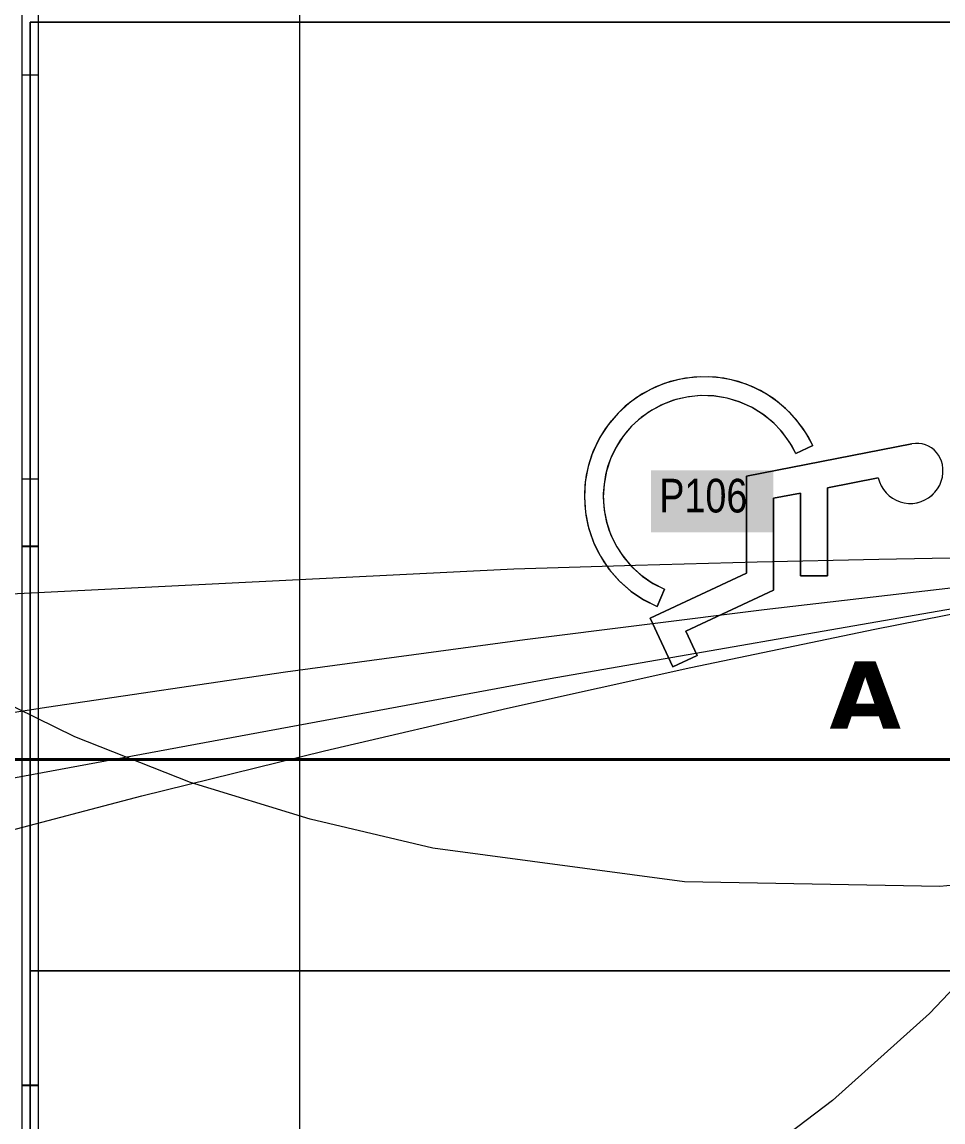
# Model space of a CAD drawing. Extents: x -1132 to 613, y -179 to 712.
# Drawn here: x -232.9 to -164.6, y 173.7 to 255.3 of the extents above; entities that cross this region are included whole.
import ezdxf
from ezdxf.lldxf.tags import DXFTag

# ---------------------------------------------------------------- set-up
doc = ezdxf.new("R2010")
doc.units = 0
doc.layers.get('0').update_dxf_attribs({"lineweight": 13})
for name, color, linetype, lineweight, true_color in [('A-____-MATC-OTLN', 7, 'Strichpunkt - Mittel', 40, 0x0080ff), ('EL01_WAN_Leitung_HLKS', 5, 'Continuous', 13, 0x0000ff), ('EL01_WAN_Leitung_Kraft', 1, 'Continuous', 13, 0xff0000), ('EL01_WAN_Leitung_Licht', 7, 'Continuous', 13, 0x0080ff), ('EL01_WAN_Leitung_Notbeleuchtung', 7, 'Continuous', 13, 0x009900), ('EL01_WAN_Leuchten', 7, 'Continuous', 13, 0x0080ff), ('S-GRID-____-IDEN', 7, 'Continuous', 9, 0x5555aa)]:
    doc.layers.add(name, color=color, linetype=linetype, lineweight=lineweight, true_color=true_color)
for name, color, linetype, lineweight in [('C-PRKG-____-IDEN', 7, 'Continuous', 5), ('C-PRKG-____-OTLN', 7, 'Continuous', 9), ('S-GRID-____-OTLN', 7, 'Continuous', 5)]:
    doc.layers.add(name, color=color, linetype=linetype, lineweight=lineweight)
doc.styles.get("Standard").update_dxf_attribs({"font": 'arial.ttf'})
tags = doc.linetypes.add('_Rasterlinie_', pattern=[0.375, 0.2, -0.05, 0.075, -0.05]).pattern_tags.tags
tags[10:11] = [DXFTag(74, 4), DXFTag(75, 0), DXFTag(340, '0'), DXFTag(46, 1.0), DXFTag(50, 0.0), DXFTag(44, 0.0), DXFTag(45, 0.0)]
tags[8:9] = [DXFTag(74, 4), DXFTag(75, 0), DXFTag(340, '0'), DXFTag(46, 1.0), DXFTag(50, 0.0), DXFTag(44, 0.0), DXFTag(45, 0.0)]
tags[6:7] = [DXFTag(74, 4), DXFTag(75, 0), DXFTag(340, '0'), DXFTag(46, 1.0), DXFTag(50, 0.0), DXFTag(44, 0.0), DXFTag(45, 0.0)]
tags[4:5] = [DXFTag(74, 4), DXFTag(75, 0), DXFTag(340, '0'), DXFTag(46, 1.0), DXFTag(50, 0.0), DXFTag(44, 0.0), DXFTag(45, 0.0)]
tags = doc.linetypes.add('Strichpunkt - Mittel', pattern=[0.35, 0.15, -0.1, 0, -0.1]).pattern_tags.tags
tags[10:11] = [DXFTag(74, 4), DXFTag(75, 0), DXFTag(340, '0'), DXFTag(46, 1.0), DXFTag(50, 0.0), DXFTag(44, 0.0), DXFTag(45, 0.0)]
tags[8:9] = [DXFTag(74, 4), DXFTag(75, 0), DXFTag(340, '0'), DXFTag(46, 1.0), DXFTag(50, 0.0), DXFTag(44, 0.0), DXFTag(45, 0.0)]
tags[6:7] = [DXFTag(74, 4), DXFTag(75, 0), DXFTag(340, '0'), DXFTag(46, 1.0), DXFTag(50, 0.0), DXFTag(44, 0.0), DXFTag(45, 0.0)]
tags[4:5] = [DXFTag(74, 4), DXFTag(75, 0), DXFTag(340, '0'), DXFTag(46, 1.0), DXFTag(50, 0.0), DXFTag(44, 0.0), DXFTag(45, 0.0)]

# ---------------------------------------------------------------- blocks, each defined once
blk = doc.blocks.new('Referenz-A0UJ359BXE', base_point=(-1140.157, -173.774))
at = {"layer": 'A-____-MATC-OTLN', "color": 0, "linetype": 'Strichpunkt - Mittel', "ltscale": 0.4}
blk.add_line((-1115.114, 200.564), (174.71, 200.564), dxfattribs=at)
at = {"layer": 'C-PRKG-____-IDEN', "color": 7, "linetype": 'Continuous', "ltscale": 0.13, "true_color": 0xffffff}
for points in [[(-186.244, 217.415), (-177.17, 217.415), (-186.244, 222.013)], [(-177.17, 217.415), (-186.244, 222.013), (-177.17, 222.013)]]:
    blk.add_solid(points, dxfattribs=at)
at = {"layer": 'C-PRKG-____-OTLN', "color": 0, "linetype": 'Continuous', "ltscale": 0.13}
for p, q in [((-232.287, 184.885), (-232.287, 255.271)), ((-132.287, 255.271), (-232.287, 255.271)), ((-132.287, 255.271), (-232.287, 255.271)), ((-232.287, 255.271), (-232.287, 184.885)), ((-232.287, 184.885), (-232.287, 255.271)), ((-232.287, 255.271), (-132.287, 255.271)), ((-232.287, 255.271), (-232.287, 255.271)), ((-184.803, 228.603), (-185.879, 228.209)), ((-184.175, 228.764), (-185.253, 228.457)), ((-183.685, 228.856), (-184.803, 228.603)), ((-183.067, 228.933), (-184.175, 228.764)), ((-182.544, 228.963), (-183.685, 228.856)), ((-181.946, 228.96), (-183.067, 228.933)), ((-181.399, 228.922), (-182.544, 228.963)), ((-180.831, 228.847), (-181.946, 228.96)), ((-180.269, 228.734), (-181.399, 228.922)), ((-179.739, 228.594), (-180.831, 228.847)), ((-179.172, 228.403), (-180.269, 228.734)), ((-178.687, 228.206), (-179.739, 228.594)), ((-186.895, 227.679), (-187.835, 227.023)), ((-186.284, 228.017), (-187.252, 227.451)), ((-185.879, 228.209), (-186.895, 227.679)), ((-185.253, 228.457), (-186.284, 228.017)), ((-178.127, 227.933), (-179.172, 228.403)), ((-177.693, 227.688), (-178.687, 228.206)), ((-177.151, 227.333), (-178.127, 227.933)), ((-176.771, 227.05), (-177.693, 227.688)), ((-187.835, 227.023), (-188.682, 226.252)), ((-187.252, 227.451), (-188.141, 226.768)), ((-185.313, 226.928), (-186.169, 226.482)), ((-184.563, 227.213), (-185.496, 226.845)), ((-184.407, 227.261), (-185.313, 226.928)), ((-183.589, 227.453), (-184.563, 227.213)), ((-183.465, 227.473), (-184.407, 227.261)), ((-182.592, 227.561), (-183.589, 227.453)), ((-182.504, 227.564), (-183.465, 227.473)), ((-181.589, 227.535), (-182.592, 227.561)), ((-181.539, 227.529), (-182.504, 227.564)), ((-180.599, 227.374), (-181.589, 227.535)), ((-180.587, 227.371), (-181.539, 227.529)), ((-179.639, 227.084), (-180.599, 227.374)), ((-179.662, 227.092), (-180.587, 227.371)), ((-178.782, 226.696), (-179.662, 227.092)), ((-178.726, 226.667), (-179.639, 227.084)), ((-176.26, 226.612), (-177.151, 227.333)), ((-175.938, 226.3), (-176.771, 227.05)), ((-188.682, 226.252), (-189.423, 225.379)), ((-188.682, 226.253), (-189.178, 225.694)), ((-188.141, 226.768), (-188.682, 226.253)), ((-186.371, 226.356), (-187.173, 225.754)), ((-186.169, 226.482), (-186.961, 225.93)), ((-185.496, 226.845), (-186.371, 226.356)), ((-177.959, 226.191), (-178.782, 226.696)), ((-177.878, 226.132), (-178.726, 226.667)), ((-177.209, 225.583), (-177.959, 226.191)), ((-177.108, 225.489), (-177.878, 226.132)), ((-175.469, 225.783), (-176.26, 226.612)), ((-175.437, 225.745), (-175.937, 226.3)), ((-189.423, 225.379), (-190.046, 224.417)), ((-189.179, 225.693), (-189.626, 225.095)), ((-187.675, 225.28), (-188.3, 224.544)), ((-187.675, 225.28), (-188.131, 224.763)), ((-186.961, 225.93), (-187.675, 225.28)), ((-187.174, 225.754), (-187.675, 225.28)), ((-176.543, 224.885), (-177.209, 225.583)), ((-176.632, 224.99), (-177.108, 225.489)), ((-174.792, 224.859), (-175.469, 225.783)), ((-174.985, 225.15), (-175.437, 225.745)), ((-190.046, 224.417), (-190.54, 223.383)), ((-190.022, 224.46), (-190.363, 223.795)), ((-189.626, 225.095), (-190.022, 224.461)), ((-188.3, 224.544), (-188.824, 223.734)), ((-188.131, 224.762), (-188.537, 224.205)), ((-176.204, 224.449), (-176.632, 224.99)), ((-175.972, 224.106), (-176.543, 224.885)), ((-175.828, 223.871), (-176.204, 224.449)), ((-174.585, 224.518), (-174.985, 225.149)), ((-174.239, 223.855), (-174.792, 224.859)), ((-174.239, 223.856), (-174.585, 224.518)), ((-190.363, 223.795), (-190.646, 223.104)), ((-188.824, 223.734), (-189.24, 222.863)), ((-188.891, 223.613), (-189.188, 222.99)), ((-188.537, 224.205), (-188.89, 223.613)), ((-166.88, 223.975), (-179.15, 221.59)), ((-179.15, 221.59), (-166.88, 223.975)), ((-175.506, 223.26), (-175.972, 224.106)), ((-175.506, 223.261), (-175.828, 223.871)), ((-174.239, 223.856), (-175.506, 223.261)), ((-175.506, 223.26), (-174.239, 223.855)), ((-174.239, 223.856), (-174.239, 223.855)), ((-166.63, 224.007), (-166.88, 223.975)), ((-166.63, 224.006), (-166.88, 223.975)), ((-166.379, 224.006), (-166.63, 224.007)), ((-166.379, 224.005), (-166.63, 224.006)), ((-166.129, 223.972), (-166.379, 224.006)), ((-166.129, 223.971), (-166.379, 224.005)), ((-165.886, 223.905), (-166.129, 223.972)), ((-165.886, 223.905), (-166.129, 223.971)), ((-165.654, 223.808), (-165.886, 223.905)), ((-165.654, 223.808), (-165.886, 223.905)), ((-165.437, 223.681), (-165.654, 223.808)), ((-165.437, 223.681), (-165.654, 223.808)), ((-165.238, 223.527), (-165.437, 223.681)), ((-165.238, 223.527), (-165.437, 223.681)), ((-190.54, 223.383), (-190.896, 222.294)), ((-190.646, 223.104), (-190.871, 222.391)), ((-189.24, 222.863), (-189.541, 221.945)), ((-189.188, 222.99), (-189.426, 222.343)), ((-175.506, 223.261), (-175.506, 223.26)), ((-165.06, 223.348), (-165.238, 223.527)), ((-165.06, 223.349), (-165.238, 223.527)), ((-164.908, 223.148), (-165.06, 223.348)), ((-164.908, 223.148), (-165.06, 223.348)), ((-164.783, 222.929), (-164.908, 223.148)), ((-164.783, 222.93), (-164.908, 223.148)), ((-164.688, 222.696), (-164.783, 222.929)), ((-164.688, 222.697), (-164.783, 222.929)), ((-190.896, 222.294), (-191.11, 221.169)), ((-190.871, 222.391), (-191.035, 221.662)), ((-189.427, 222.343), (-189.605, 221.677)), ((-164.624, 222.453), (-164.688, 222.697)), ((-164.624, 222.453), (-164.688, 222.696)), ((-164.584, 222.141), (-164.624, 222.453)), ((-164.584, 222.141), (-164.624, 222.453)), ((-164.585, 221.826), (-164.584, 222.141)), ((-164.585, 221.826), (-164.584, 222.141)), ((-191.11, 221.169), (-191.177, 220.025)), ((-191.035, 221.661), (-191.137, 220.921)), ((-189.541, 221.945), (-189.721, 220.997)), ((-189.605, 221.677), (-189.721, 220.997)), ((-179.15, 221.59), (-179.15, 214.391)), ((-179.15, 214.392), (-179.15, 221.59)), ((-179.15, 221.59), (-179.15, 221.59)), ((-169.381, 221.452), (-173.15, 220.719)), ((-173.15, 220.719), (-169.381, 221.451)), ((-169.381, 221.452), (-169.381, 221.451)), ((-169.381, 221.451), (-169.292, 221.15)), ((-169.381, 221.451), (-169.292, 221.15)), ((-169.292, 221.15), (-169.164, 220.862)), ((-169.292, 221.15), (-169.164, 220.862)), ((-164.828, 220.919), (-164.707, 221.21)), ((-164.828, 220.919), (-164.708, 221.21)), ((-164.707, 221.21), (-164.626, 221.514)), ((-164.707, 221.21), (-164.626, 221.514)), ((-164.626, 221.514), (-164.585, 221.826)), ((-164.626, 221.514), (-164.585, 221.826)), ((-191.137, 220.921), (-191.177, 220.175)), ((-189.721, 220.997), (-189.777, 220.033)), ((-189.721, 220.997), (-189.774, 220.309)), ((-175.15, 220.331), (-177.15, 219.942)), ((-177.15, 219.942), (-175.15, 220.33)), ((-175.15, 220.331), (-175.15, 220.33)), ((-175.15, 220.33), (-175.15, 214.198)), ((-175.15, 214.198), (-175.15, 220.33)), ((-173.15, 214.198), (-173.15, 220.719)), ((-173.15, 220.719), (-173.15, 214.198)), ((-173.15, 220.719), (-173.15, 220.719)), ((-169.164, 220.862), (-169.001, 220.593)), ((-169.164, 220.862), (-169, 220.593)), ((-169.001, 220.593), (-168.803, 220.347)), ((-169, 220.593), (-168.803, 220.348)), ((-168.803, 220.348), (-168.576, 220.13)), ((-168.803, 220.347), (-168.576, 220.129)), ((-165.397, 220.171), (-165.175, 220.395)), ((-165.396, 220.171), (-165.175, 220.395)), ((-165.175, 220.395), (-164.984, 220.646)), ((-165.175, 220.395), (-164.984, 220.645)), ((-164.984, 220.646), (-164.828, 220.919)), ((-164.984, 220.646), (-164.828, 220.919)), ((-191.177, 220.175), (-191.153, 219.428)), ((-191.177, 220.078), (-191.177, 220.078)), ((-191.177, 220.025), (-191.096, 218.882)), ((-189.777, 220.033), (-189.709, 219.07)), ((-189.774, 220.309), (-189.763, 219.62)), ((-189.763, 219.62), (-189.689, 218.934)), ((-177.15, 213.118), (-177.15, 219.942)), ((-177.15, 219.942), (-177.15, 213.118)), ((-177.15, 219.942), (-177.15, 219.942)), ((-168.576, 220.13), (-168.322, 219.943)), ((-168.576, 220.129), (-168.323, 219.943)), ((-168.323, 219.943), (-168.047, 219.79)), ((-168.322, 219.943), (-168.047, 219.791)), ((-168.047, 219.791), (-167.754, 219.675)), ((-168.047, 219.79), (-167.754, 219.675)), ((-167.754, 219.675), (-167.449, 219.598)), ((-167.754, 219.675), (-167.449, 219.599)), ((-167.449, 219.599), (-167.136, 219.562)), ((-167.449, 219.598), (-167.136, 219.562)), ((-167.136, 219.562), (-166.821, 219.566)), ((-167.136, 219.562), (-166.821, 219.566)), ((-166.821, 219.566), (-166.51, 219.611)), ((-166.821, 219.566), (-166.509, 219.61)), ((-166.51, 219.611), (-166.206, 219.695)), ((-166.509, 219.61), (-166.206, 219.695)), ((-166.206, 219.695), (-165.917, 219.819)), ((-166.206, 219.695), (-165.916, 219.818)), ((-165.917, 219.819), (-165.645, 219.978)), ((-165.916, 219.818), (-165.645, 219.978)), ((-165.645, 219.978), (-165.396, 220.171)), ((-165.645, 219.978), (-165.397, 220.171)), ((-191.153, 219.428), (-191.067, 218.685)), ((-191.096, 218.882), (-190.87, 217.759)), ((-189.709, 219.07), (-189.518, 218.124)), ((-189.689, 218.934), (-189.553, 218.258)), ((-191.067, 218.685), (-190.919, 217.952)), ((-190.919, 217.952), (-190.71, 217.235)), ((-189.553, 218.258), (-189.354, 217.597)), ((-189.518, 218.124), (-189.207, 217.211)), ((-190.87, 217.759), (-190.5, 216.675)), ((-190.71, 217.235), (-190.441, 216.537)), ((-189.354, 217.597), (-189.096, 216.958)), ((-189.207, 217.211), (-188.78, 216.345)), ((-190.5, 216.675), (-189.994, 215.647)), ((-190.441, 216.537), (-190.115, 215.865)), ((-189.096, 216.958), (-188.78, 216.345)), ((-188.78, 216.345), (-188.246, 215.541)), ((-188.78, 216.345), (-188.409, 215.764)), ((-190.115, 215.865), (-189.733, 215.222)), ((-189.994, 215.647), (-189.36, 214.693)), ((-188.409, 215.763), (-187.756, 214.961)), ((-188.246, 215.541), (-187.613, 214.812)), ((-189.733, 215.222), (-189.299, 214.614)), ((-189.36, 214.693), (-188.608, 213.828)), ((-187.756, 214.961), (-186.999, 214.257)), ((-187.613, 214.812), (-186.891, 214.171)), ((-189.299, 214.614), (-188.555, 213.775)), ((-188.608, 213.828), (-187.752, 213.067)), ((-186.999, 214.257), (-186.152, 213.663)), ((-186.891, 214.171), (-186.093, 213.628)), ((-186.31, 211.054), (-179.15, 214.392)), ((-179.15, 214.391), (-186.31, 211.053)), ((-179.15, 214.391), (-179.15, 214.392)), ((-175.15, 214.198), (-173.15, 214.198)), ((-173.15, 214.198), (-175.15, 214.198)), ((-175.15, 214.198), (-175.15, 214.198)), ((-173.15, 214.198), (-173.15, 214.198)), ((-188.555, 213.775), (-187.712, 213.036)), ((-187.752, 213.067), (-186.804, 212.422)), ((-187.712, 213.036), (-186.783, 212.41)), ((-186.152, 213.663), (-185.232, 213.192)), ((-186.093, 213.628), (-185.232, 213.192)), ((-185.782, 211.905), (-185.232, 213.192)), ((-185.232, 213.192), (-185.782, 211.905)), ((-185.232, 213.192), (-185.232, 213.192)), ((-183.652, 210.086), (-177.15, 213.118)), ((-177.15, 213.118), (-183.652, 210.087)), ((-177.15, 213.118), (-177.15, 213.118)), ((-186.804, 212.422), (-185.782, 211.905)), ((-186.783, 212.41), (-185.782, 211.905)), ((-185.782, 211.905), (-185.782, 211.905)), ((-186.31, 211.054), (-186.31, 211.053)), ((-186.31, 211.053), (-184.62, 207.429)), ((-184.62, 207.429), (-186.31, 211.053)), ((-183.652, 210.087), (-183.652, 210.086)), ((-182.807, 208.274), (-183.652, 210.086)), ((-183.652, 210.086), (-182.807, 208.274)), ((-184.62, 207.429), (-182.807, 208.274)), ((-182.807, 208.274), (-184.62, 207.429)), ((-182.807, 208.274), (-182.807, 208.274)), ((-184.62, 207.429), (-184.62, 207.429)), ((-232.287, 114.5), (-232.287, 184.885)), ((-132.287, 184.885), (-232.287, 184.885)), ((-132.287, 184.885), (-232.287, 184.885)), ((-232.287, 184.885), (-232.287, 114.499)), ((-232.287, 114.5), (-232.287, 184.885)), ((-232.287, 184.885), (-132.287, 184.885)), ((-232.287, 184.885), (-232.287, 184.885)), ((-132.287, 184.885), (-232.287, 184.885)), ((-232.287, 184.885), (-132.287, 184.885)), ((-132.287, 184.885), (-232.287, 184.885)), ((-232.287, 184.885), (-232.287, 184.885))]:
    blk.add_line(p, q, dxfattribs=at)
at = {"layer": 'S-GRID-____-OTLN', "color": 0, "linetype": '_Rasterlinie_', "ltscale": 0.13}
blk.add_line((-212.287, 96.364), (-212.287, 357.163), dxfattribs=at)
at = {"layer": 'C-PRKG-____-IDEN', "color": 0, "linetype": 'Continuous', "ltscale": 0.13, "insert": (-185.619, 221.388), "char_height": 2.5, "attachment_point": 1}
blk.add_mtext('{\\W0.8;\\fArial;P106}', dxfattribs=at)
at = {"layer": 'S-GRID-____-IDEN', "color": 0, "linetype": 'Continuous', "lineweight": 5, "ltscale": 0.13, "insert": (-173.002, 207.855), "char_height": 5, "attachment_point": 1}
blk.add_mtext('{\\fVerdana|b1|i0;A}', dxfattribs=at)
blk = doc.blocks.new('Kabelkanal-A0UJ35FTXE', base_point=(-232.885, 176.371))
at = {"color": 0, "linetype": 'ByBlock', "lineweight": -2, "ltscale": 0.13}
for p, q in [((-232.885, 216.39), (-232.885, 216.363)), ((-232.885, 216.39), (-231.685, 216.39)), ((-232.885, 176.397), (-232.885, 216.39)), ((-232.885, 216.363), (-231.685, 216.363)), ((-232.885, 176.371), (-232.885, 216.363)), ((-231.685, 216.39), (-231.685, 216.363)), ((-231.685, 216.39), (-231.685, 176.397)), ((-231.685, 216.363), (-231.685, 176.371)), ((-232.885, 176.397), (-232.885, 176.371)), ((-231.685, 176.397), (-232.885, 176.397)), ((-231.685, 176.371), (-232.885, 176.371)), ((-231.685, 176.397), (-231.685, 176.371))]:
    blk.add_line(p, q, dxfattribs=at)
blk = doc.blocks.new('LED-Langfeldleuchte 37W-A0UJ35H5XE', base_point=(-232.885, 221.359))
at = {"color": 0, "linetype": 'ByBlock', "lineweight": -2, "ltscale": 0.13}
for p, q in [((-232.885, 251.36), (-232.885, 251.355)), ((-232.885, 221.365), (-232.885, 251.36)), ((-232.885, 251.36), (-231.685, 251.36)), ((-232.885, 221.359), (-232.885, 251.355)), ((-232.885, 251.355), (-231.685, 251.355)), ((-231.685, 251.36), (-231.685, 251.355)), ((-231.685, 251.36), (-231.685, 221.365)), ((-231.685, 251.355), (-231.685, 221.359)), ((-232.885, 221.365), (-232.885, 221.359)), ((-231.685, 221.365), (-232.885, 221.365)), ((-231.685, 221.359), (-232.885, 221.359)), ((-231.685, 221.365), (-231.685, 221.359))]:
    blk.add_line(p, q, dxfattribs=at)
blk = doc.blocks.new('Leitung-A0UJ35IRXE', base_point=(-627.285, 156.864))
at = {"color": 0, "linetype": 'ByBlock', "lineweight": -2, "ltscale": 0.13}
for p, q in [((-169.339, 215.429), (-160.316, 215.598)), ((-268.834, 211.093), (-196.405, 214.709)), ((-196.405, 214.709), (-187.383, 214.986)), ((-187.383, 214.986), (-178.361, 215.226)), ((-178.361, 215.226), (-169.339, 215.429))]:
    blk.add_line(p, q, dxfattribs=at)
blk = doc.blocks.new('Leitung-A0UJ35JTXE', base_point=(-280.432, 191.149))
at = {"color": 0, "linetype": 'ByBlock', "lineweight": -2, "ltscale": 0.13}
for p, q in [((-228.971, 202.251), (-237.235, 206.293)), ((-220.377, 198.869), (-228.971, 202.251)), ((-211.504, 196.125), (-220.377, 198.869)), ((-202.406, 193.995), (-211.504, 196.125)), ((-183.742, 191.483), (-202.406, 193.995)), ((-146.012, 192.807), (-164.804, 191.149)), ((-164.804, 191.149), (-183.742, 191.483))]:
    blk.add_line(p, q, dxfattribs=at)
blk = doc.blocks.new('Kabelkanal-A0UJ35LZXE', base_point=(-232.885, 136.378))
at = {"color": 0, "linetype": 'ByBlock', "lineweight": -2, "ltscale": 0.13}
for p, q in [((-232.885, 176.397), (-232.885, 176.371)), ((-232.885, 176.397), (-231.685, 176.397)), ((-232.885, 136.405), (-232.885, 176.397)), ((-232.885, 176.371), (-231.685, 176.371)), ((-232.885, 136.378), (-232.885, 176.371)), ((-231.685, 176.397), (-231.685, 176.371)), ((-231.685, 176.397), (-231.685, 136.405)), ((-231.685, 176.371), (-231.685, 136.378)), ((-232.885, 136.405), (-232.885, 136.378)), ((-231.685, 136.405), (-232.885, 136.405)), ((-231.685, 136.378), (-232.885, 136.378)), ((-231.685, 136.405), (-231.685, 136.378))]:
    blk.add_line(p, q, dxfattribs=at)
blk = doc.blocks.new('Leitung-A0UJ35M1XE', base_point=(-809.485, -4.876))
at = {"color": 0, "linetype": 'ByBlock', "lineweight": -2, "ltscale": 0.13}
for p, q in [((-177.847, 211.701), (-160.068, 213.758)), ((-195.605, 209.471), (-177.847, 211.701)), ((-213.342, 207.056), (-195.605, 209.471)), ((-231.058, 204.447), (-213.342, 207.056)), ((-248.751, 201.631), (-231.058, 204.447))]:
    blk.add_line(p, q, dxfattribs=at)
blk = doc.blocks.new('Kabelkanal-A0UJ35MDXE', base_point=(-232.885, 216.363))
at = {"color": 0, "linetype": 'ByBlock', "lineweight": -2, "ltscale": 0.13}
for p, q in [((-232.885, 256.382), (-232.885, 256.356)), ((-232.885, 256.382), (-231.685, 256.382)), ((-232.885, 216.39), (-232.885, 256.382)), ((-232.885, 256.356), (-231.685, 256.356)), ((-232.885, 216.363), (-232.885, 256.356)), ((-231.685, 256.382), (-231.685, 256.356)), ((-231.685, 256.382), (-231.685, 216.39)), ((-231.685, 256.356), (-231.685, 216.363)), ((-232.885, 216.39), (-232.885, 216.363)), ((-231.685, 216.39), (-232.885, 216.39)), ((-231.685, 216.363), (-232.885, 216.363)), ((-231.685, 216.39), (-231.685, 216.363))]:
    blk.add_line(p, q, dxfattribs=at)
blk = doc.blocks.new('Leitung-A0UJ35Q1XE', base_point=(-810.009, 55.229))
at = {"color": 0, "linetype": 'ByBlock', "lineweight": -2, "ltscale": 0.13}
for p, q in [((-142.27, 215.506), (-193.717, 206.538)), ((-193.717, 206.538), (-245.075, 197.051))]:
    blk.add_line(p, q, dxfattribs=at)
blk = doc.blocks.new('Leitung-A0UJ35R7XE', base_point=(-230.785, 149.361))
at = {"color": 0, "linetype": 'ByBlock', "lineweight": -2, "ltscale": 0.13}
for p, q in [((-142.27, 212.39), (-147.256, 204.169)), ((-147.256, 204.169), (-152.814, 196.258)), ((-152.814, 196.258), (-158.93, 188.744)), ((-158.93, 188.744), (-165.587, 181.716)), ((-165.587, 181.716), (-172.771, 175.26)), ((-172.771, 175.26), (-180.467, 169.463)), ((-180.467, 169.463), (-188.167, 164.661)), ((-188.167, 164.661), (-196.238, 160.487)), ((-196.238, 160.487), (-204.606, 156.905)), ((-204.606, 156.905), (-213.2, 153.881)), ((-213.2, 153.881), (-221.951, 151.378)), ((-221.951, 151.378), (-230.785, 149.361))]:
    blk.add_line(p, q, dxfattribs=at)
blk = doc.blocks.new('Leitung-A0UJ35RRXE', base_point=(-342.606, 160.534))
at = {"color": 0, "linetype": 'ByBlock', "lineweight": -2, "ltscale": 0.13}
for p, q in [((-169.639, 210.232), (-155.968, 212.932)), ((-183.281, 207.382), (-169.639, 210.232)), ((-196.89, 204.377), (-183.281, 207.382)), ((-210.463, 201.209), (-196.89, 204.377)), ((-223.996, 197.871), (-210.463, 201.209)), ((-244.044, 192.581), (-223.996, 197.871))]:
    blk.add_line(p, q, dxfattribs=at)

msp = doc.modelspace()

# ---------------------------------------------------------------- block references
at = {"color": 9, "lineweight": 25, "ltscale": 0.25, "true_color": 0xc0c0c0}
msp.add_blockref('Referenz-A0UJ359BXE', (-1140.157, -173.774), dxfattribs=at)
at = {"layer": 'EL01_WAN_Leitung_HLKS', "ltscale": 0.13}
for name, p in [('Leitung-A0UJ35Q1XE', (-810.009, 55.229)), ('Leitung-A0UJ35M1XE', (-809.485, -4.876)), ('Leitung-A0UJ35RRXE', (-342.606, 160.534))]:
    msp.add_blockref(name, p, dxfattribs=at)
at = {"layer": 'EL01_WAN_Leitung_Kraft', "ltscale": 0.13}
msp.add_blockref('Leitung-A0UJ35IRXE', (-627.285, 156.864), dxfattribs=at)
at = {"layer": 'EL01_WAN_Leitung_Licht', "ltscale": 0.13}
msp.add_blockref('Leitung-A0UJ35R7XE', (-230.785, 149.361), dxfattribs=at)
at = {"layer": 'EL01_WAN_Leitung_Notbeleuchtung', "ltscale": 0.13}
msp.add_blockref('Leitung-A0UJ35JTXE', (-280.432, 191.149), dxfattribs=at)
at = {"layer": 'EL01_WAN_Leuchten', "ltscale": 0.13}
for name, p in [('Kabelkanal-A0UJ35MDXE', (-232.885, 216.363)), ('LED-Langfeldleuchte 37W-A0UJ35H5XE', (-232.885, 221.359)), ('Kabelkanal-A0UJ35FTXE', (-232.885, 176.371)), ('Kabelkanal-A0UJ35LZXE', (-232.885, 136.378))]:
    msp.add_blockref(name, p, dxfattribs=at)

doc.saveas('drawing.dxf')
